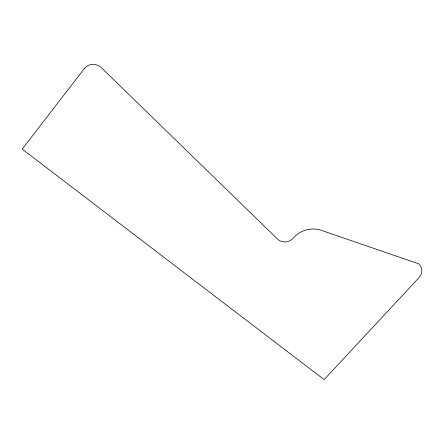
<?xml version="1.0" encoding="UTF-8"?>
<svg xmlns="http://www.w3.org/2000/svg" width="444" height="444" viewBox="0 0 444 444"><rect width="100%" height="100%" fill="white"/><g stroke="black" fill="none" stroke-linecap="round" stroke-linejoin="round"><path stroke-width="0.67" d="M84.293 68.637L22.2 149.123L324.131 379.603L418.892 277.778A10.623 9.651 -32.9 0 0 418.653 263.786L321.223 230.319A24.958 23.493 -25.6 0 0 293.44 237.901L293.212 238.156A10.8 10.301 -24 0 1 278.133 239.666L100.799 67.138A12.11 11.505 51 0 0 84.293 68.637"/></g></svg>
